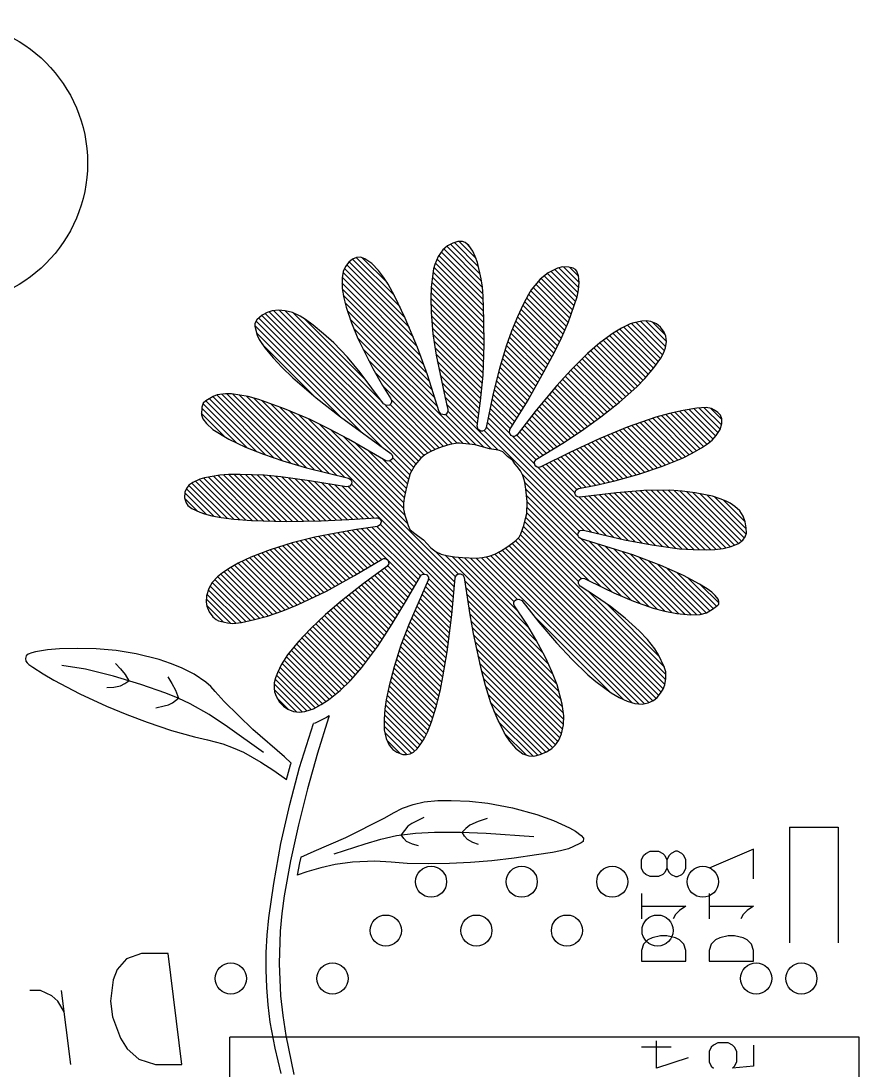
# Model space of a CAD drawing. Extents: x -21 to 324, y -93 to 158.
# Drawn here: x 149.46 to 168.33, y -45.73 to -22.1 of the extents above; entities that cross this region are included whole.
import ezdxf

# ---------------------------------------------------------------- set-up
doc = ezdxf.new("R2010")
doc.units = 0
doc.header["$LTSCALE"] = 10
doc.layers.add('BLACK', color=7, linetype='CONTINUOUS')

msp = doc.modelspace()

# ---------------------------------------------------------------- linework, layer by layer
at = {"layer": 'BLACK', "color": 7, "linetype": 'CONTINUOUS'}
for p, q in [((159.06, -27.164), (158.954, -27.256)), ((159.178, -27.103), (159.06, -27.164)), ((159.799, -27.801), (159.126, -27.128)), ((159.296, -27.07), (159.178, -27.103)), ((159.762, -27.637), (159.216, -27.091)), ((159.401, -27.067), (159.296, -27.07)), ((159.705, -27.453), (159.321, -27.069)), ((159.456, -27.087), (159.401, -27.067)), ((159.542, -27.161), (159.456, -27.087)), ((159.55, -27.171), (159.517, -27.137)), ((159.629, -27.283), (159.542, -27.161)), ((158.853, -27.405), (158.776, -27.582)), ((158.954, -27.256), (158.853, -27.405)), ((159.865, -28.377), (158.869, -27.38)), ((159.859, -28.243), (158.92, -27.304)), ((159.848, -28.105), (158.978, -27.235)), ((159.828, -27.958), (159.046, -27.176)), ((159.688, -27.405), (159.629, -27.283)), ((159.737, -27.541), (159.688, -27.405)), ((156.767, -27.627), (156.715, -27.741)), ((156.84, -27.531), (156.767, -27.627)), ((158.203, -29.006), (156.791, -27.593)), ((156.921, -27.467), (156.84, -27.531)), ((158.104, -28.78), (156.849, -27.524)), ((157.992, -28.54), (156.92, -27.468)), ((157.009, -27.428), (156.921, -27.467)), ((157.864, -28.285), (157.008, -27.429)), ((157.105, -27.423), (157.009, -27.428)), ((157.202, -27.456), (157.105, -27.423)), ((157.708, -28.001), (157.139, -27.432)), ((157.355, -27.566), (157.202, -27.456)), ((157.51, -27.722), (157.355, -27.566)), ((158.776, -27.582), (158.749, -27.686)), ((159.874, -28.64), (158.788, -27.554)), ((159.87, -28.509), (158.826, -27.464)), ((159.821, -27.905), (159.737, -27.541)), ((161.652, -27.641), (161.535, -27.666)), ((161.795, -27.643), (161.652, -27.641)), ((162.028, -27.994), (161.674, -27.64)), ((161.893, -27.666), (161.795, -27.643)), ((162.017, -27.856), (161.807, -27.645)), ((156.715, -27.741), (156.687, -27.883)), ((156.687, -27.883), (156.69, -28.123)), ((158.456, -29.64), (156.688, -27.873)), ((158.377, -29.434), (156.709, -27.766)), ((158.293, -29.223), (156.744, -27.674)), ((157.623, -27.868), (157.51, -27.722)), ((157.726, -28.03), (157.623, -27.868)), ((158.722, -27.854), (158.695, -28.097)), ((159.883, -29.031), (158.72, -27.868)), ((158.749, -27.686), (158.722, -27.854)), ((159.881, -28.902), (158.737, -27.758)), ((159.878, -28.771), (158.758, -27.651)), ((161.326, -27.771), (161.148, -27.919)), ((161.914, -28.516), (161.239, -27.841)), ((161.945, -28.42), (161.31, -27.785)), ((161.535, -27.666), (161.326, -27.771)), ((161.975, -28.323), (161.387, -27.735)), ((162.001, -28.221), (161.472, -27.692)), ((162.019, -28.112), (161.565, -27.658)), ((161.946, -27.698), (161.893, -27.666)), ((161.976, -27.736), (161.946, -27.698)), ((162.015, -27.839), (161.976, -27.736)), ((162.028, -27.993), (162.015, -27.839)), ((158.531, -29.842), (156.684, -27.996)), ((157.866, -28.289), (157.726, -28.03)), ((158.695, -28.097), (158.686, -28.355)), ((159.885, -29.288), (158.695, -28.098)), ((159.885, -29.16), (158.708, -27.983)), ((159.848, -28.099), (159.821, -27.905)), ((159.863, -28.297), (159.848, -28.099)), ((161.148, -27.919), (160.949, -28.159)), ((161.779, -28.89), (160.991, -28.102)), ((161.814, -28.798), (161.048, -28.032)), ((161.848, -28.705), (161.107, -27.964)), ((161.882, -28.611), (161.17, -27.899)), ((162.013, -28.156), (162.028, -27.993)), ((156.69, -28.123), (156.724, -28.335)), ((158.6, -30.039), (156.691, -28.13)), ((158.661, -30.227), (156.714, -28.28)), ((156.724, -28.335), (156.778, -28.543)), ((158.11, -28.791), (157.866, -28.289)), ((159.883, -29.54), (158.686, -28.343)), ((158.686, -28.355), (158.692, -28.657)), ((159.885, -29.415), (158.689, -28.219)), ((159.88, -28.844), (159.863, -28.297)), ((160.882, -28.262), (160.764, -28.484)), ((161.663, -29.157), (160.841, -28.334)), ((160.949, -28.159), (160.882, -28.262)), ((161.703, -29.069), (160.887, -28.253)), ((161.741, -28.98), (160.938, -28.176)), ((161.783, -28.878), (161.978, -28.315)), ((161.978, -28.315), (162.013, -28.156)), ((158.72, -30.414), (156.751, -28.444)), ((156.778, -28.543), (156.897, -28.901)), ((159.881, -29.665), (158.688, -28.473)), ((160.764, -28.484), (160.635, -28.762)), ((161.541, -29.416), (160.715, -28.59)), ((161.582, -29.33), (160.755, -28.503)), ((161.623, -29.244), (160.797, -28.418)), ((154.771, -28.829), (154.721, -28.913)), ((154.888, -28.726), (154.771, -28.829)), ((158.25, -32.234), (154.809, -28.793)), ((158.295, -32.152), (154.877, -28.734)), ((154.997, -28.67), (154.888, -28.726)), ((158.347, -32.077), (154.958, -28.688)), ((155.113, -28.631), (154.997, -28.67)), ((158.403, -32.006), (155.048, -28.651)), ((155.258, -28.616), (155.113, -28.631)), ((158.467, -31.942), (155.151, -28.626)), ((155.409, -28.627), (155.258, -28.616)), ((158.539, -31.887), (155.268, -28.616)), ((158.617, -31.838), (155.406, -28.627)), ((155.569, -28.669), (155.409, -28.627)), ((155.746, -28.75), (155.569, -28.669)), ((157.595, -30.689), (155.582, -28.675)), ((155.863, -28.824), (155.746, -28.75)), ((157.225, -30.191), (155.849, -28.816)), ((156.035, -28.955), (155.863, -28.824)), ((158.78, -30.6), (156.801, -28.622)), ((158.839, -30.787), (156.864, -28.812)), ((158.386, -29.458), (158.11, -28.791)), ((159.877, -29.788), (158.691, -28.602)), ((158.692, -28.657), (158.733, -29.144)), ((159.872, -29.911), (158.696, -28.735)), ((160.635, -28.762), (160.504, -29.091)), ((161.455, -29.585), (160.634, -28.764)), ((161.498, -29.501), (160.674, -28.677)), ((157.138, -31.377), (154.72, -28.959)), ((154.721, -28.913), (154.721, -28.976)), ((154.721, -28.976), (154.775, -29.176)), ((157.589, -31.701), (154.749, -28.861)), ((156.272, -29.147), (156.035, -28.955)), ((156.897, -28.901), (157.043, -29.249)), ((159.554, -31.629), (156.944, -29.019)), ((159.865, -30.031), (158.705, -28.872)), ((159.857, -30.15), (158.718, -29.012)), ((159.885, -29.391), (159.88, -28.844)), ((161.323, -29.835), (160.525, -29.036)), ((161.368, -29.752), (160.56, -28.944)), ((161.412, -29.669), (160.596, -28.853)), ((161.634, -29.222), (161.783, -28.878)), ((162.981, -29.02), (162.793, -29.129)), ((163.759, -29.852), (162.946, -29.039)), ((163.177, -28.925), (162.981, -29.02)), ((163.812, -29.778), (163.03, -28.995)), ((163.862, -29.701), (163.115, -28.954)), ((163.255, -28.897), (163.177, -28.925)), ((163.907, -29.618), (163.204, -28.916)), ((163.438, -28.859), (163.255, -28.897)), ((163.945, -29.529), (163.301, -28.885)), ((163.974, -29.43), (163.408, -28.864)), ((163.54, -28.857), (163.438, -28.859)), ((163.99, -29.32), (163.527, -28.857)), ((163.64, -28.869), (163.54, -28.857)), ((163.769, -28.924), (163.64, -28.869)), ((163.966, -29.168), (163.679, -28.881)), ((163.856, -29), (163.769, -28.924)), ((163.939, -29.111), (163.856, -29)), ((156.654, -31.02), (154.76, -29.127)), ((154.775, -29.176), (154.82, -29.273)), ((154.82, -29.273), (154.946, -29.466)), ((156.503, -29.353), (156.272, -29.147)), ((159.41, -31.613), (157.04, -29.243)), ((157.043, -29.249), (157.38, -29.927)), ((158.733, -29.144), (158.806, -29.628)), ((159.847, -30.268), (158.734, -29.155)), ((159.836, -30.384), (158.754, -29.302)), ((160.504, -29.091), (160.386, -29.424)), ((161.234, -30), (160.457, -29.223)), ((161.278, -29.917), (160.49, -29.129)), ((161.469, -29.559), (161.634, -29.222)), ((162.793, -29.129), (162.493, -29.349)), ((163.467, -30.196), (162.564, -29.293)), ((163.527, -30.129), (162.636, -29.238)), ((163.585, -30.06), (162.71, -29.185)), ((163.644, -29.992), (162.786, -29.134)), ((163.702, -29.923), (162.864, -29.085)), ((163.978, -29.197), (163.939, -29.111)), ((163.991, -29.319), (163.978, -29.197)), ((156.063, -30.557), (154.89, -29.383)), ((154.946, -29.466), (155.132, -29.689)), ((156.809, -29.676), (156.503, -29.353)), ((159.278, -31.608), (157.155, -29.485)), ((158.61, -30.069), (158.386, -29.458)), ((159.824, -30.499), (158.777, -29.452)), ((159.862, -30.076), (159.885, -29.391)), ((160.386, -29.424), (160.236, -29.925)), ((161.098, -30.246), (160.359, -29.507)), ((161.143, -30.164), (160.39, -29.411)), ((161.189, -30.082), (160.423, -29.317)), ((162.493, -29.349), (162.214, -29.594)), ((163.211, -30.45), (162.288, -29.527)), ((163.277, -30.389), (162.355, -29.466)), ((163.342, -30.327), (162.423, -29.407)), ((163.406, -30.262), (162.493, -29.349)), ((163.924, -29.583), (163.968, -29.461)), ((163.968, -29.461), (163.991, -29.319)), ((155.132, -29.689), (155.329, -29.902)), ((157.093, -30.02), (156.809, -29.676)), ((159.169, -31.626), (157.283, -29.74)), ((159.81, -30.613), (158.803, -29.605)), ((158.806, -29.628), (159.007, -30.587)), ((159.796, -30.726), (158.832, -29.762)), ((161.008, -30.41), (160.3, -29.703)), ((161.053, -30.329), (160.329, -29.605)), ((161.231, -30.004), (161.469, -29.559)), ((162.214, -29.594), (161.855, -29.949)), ((162.937, -30.684), (162.026, -29.774)), ((163.006, -30.627), (162.091, -29.711)), ((163.075, -30.568), (162.156, -29.649)), ((163.144, -30.51), (162.221, -29.587)), ((163.71, -29.914), (163.863, -29.699)), ((163.863, -29.699), (163.924, -29.583)), ((155.329, -29.902), (155.576, -30.137)), ((157.38, -29.927), (157.6, -30.311)), ((159.782, -30.839), (158.863, -29.92)), ((160.236, -29.925), (160.088, -30.49)), ((160.869, -30.653), (160.216, -30)), ((160.915, -30.572), (160.243, -29.9)), ((160.962, -30.492), (160.272, -29.802)), ((160.863, -30.663), (161.231, -30.004)), ((161.855, -29.949), (161.515, -30.322)), ((162.726, -30.855), (161.837, -29.967)), ((162.796, -30.798), (161.9, -29.902)), ((162.866, -30.741), (161.963, -29.838)), ((163.507, -30.152), (163.71, -29.914)), ((155.576, -30.137), (156.105, -30.591)), ((157.623, -30.726), (157.093, -30.02)), ((159.069, -31.653), (157.427, -30.011)), ((158.877, -30.904), (158.61, -30.069)), ((159.768, -30.952), (158.896, -30.08)), ((159.753, -31.065), (158.931, -30.242)), ((159.806, -30.653), (159.862, -30.076)), ((160.772, -30.811), (160.161, -30.2)), ((160.82, -30.732), (160.188, -30.1)), ((162.437, -31.076), (161.594, -30.233)), ((162.51, -31.022), (161.654, -30.165)), ((162.582, -30.967), (161.714, -30.099)), ((162.654, -30.911), (161.776, -30.032)), ((163.329, -30.339), (163.507, -30.152)), ((157.6, -30.311), (157.788, -30.614)), ((158.972, -31.683), (157.601, -30.313)), ((159.739, -31.178), (158.966, -30.405)), ((160.675, -30.969), (160.109, -30.403)), ((160.724, -30.89), (160.135, -30.301)), ((161.515, -30.322), (161.036, -30.9)), ((162.214, -31.235), (161.417, -30.437)), ((162.289, -31.182), (161.475, -30.369)), ((162.363, -31.129), (161.534, -30.3)), ((162.935, -30.685), (163.329, -30.339)), ((153.562, -30.712), (153.527, -30.803)), ((153.616, -30.654), (153.562, -30.712)), ((153.781, -30.558), (153.616, -30.654)), ((154.762, -31.801), (153.616, -30.655)), ((154.967, -31.879), (153.694, -30.606)), ((155.161, -31.945), (153.776, -30.561)), ((153.876, -30.52), (153.781, -30.558)), ((155.349, -32.006), (153.866, -30.523)), ((154.058, -30.496), (153.876, -30.52)), ((155.532, -32.062), (153.972, -30.502)), ((154.199, -30.501), (154.058, -30.496)), ((155.711, -32.114), (154.094, -30.497)), ((154.573, -30.56), (154.199, -30.501)), ((155.888, -32.164), (154.23, -30.505)), ((156.059, -32.207), (154.379, -30.527)), ((156.229, -32.25), (154.532, -30.553)), ((154.811, -30.627), (154.573, -30.56)), ((156.399, -32.293), (154.7, -30.593)), ((155.394, -30.839), (154.811, -30.627)), ((156.569, -32.336), (154.888, -30.654)), ((156.105, -30.591), (156.654, -31.02)), ((157.8, -30.69), (157.784, -30.725)), ((157.788, -30.614), (157.802, -30.652)), ((158.877, -31.716), (157.798, -30.637)), ((157.802, -30.652), (157.8, -30.69)), ((160.204, -31.77), (159.003, -30.569)), ((159.007, -30.587), (159.069, -30.851)), ((159.732, -31.229), (159.806, -30.653)), ((160.088, -30.49), (159.93, -31.259)), ((160.53, -31.205), (160.04, -30.716)), ((160.578, -31.126), (160.063, -30.611)), ((160.627, -31.047), (160.085, -30.505)), ((160.468, -31.306), (160.863, -30.663)), ((161.912, -31.441), (161.185, -30.715)), ((161.988, -31.39), (161.242, -30.645)), ((162.064, -31.339), (161.3, -30.575)), ((162.139, -31.287), (161.358, -30.506)), ((162.516, -31.017), (162.935, -30.685)), ((154.046, -31.467), (153.517, -30.938)), ((153.527, -30.803), (153.519, -30.974)), ((154.312, -31.605), (153.525, -30.819)), ((154.544, -31.711), (153.557, -30.724)), ((156.739, -32.378), (155.085, -30.724)), ((159.227, -34.739), (155.287, -30.798)), ((155.965, -31.078), (155.394, -30.839)), ((159.239, -34.623), (155.493, -30.878)), ((157.684, -30.765), (157.623, -30.726)), ((158.699, -31.793), (157.666, -30.76)), ((157.755, -30.752), (157.684, -30.765)), ((157.784, -30.725), (157.755, -30.752)), ((158.786, -31.752), (157.772, -30.739)), ((158.922, -30.96), (158.877, -30.904)), ((159.03, -30.954), (158.994, -30.971)), ((159.056, -30.926), (159.03, -30.954)), ((160.052, -31.745), (159.042, -30.735)), ((159.07, -30.891), (159.056, -30.926)), ((159.069, -30.851), (159.07, -30.891)), ((159.88, -31.701), (159.07, -30.891)), ((160.459, -31.388), (159.997, -30.926)), ((160.482, -31.284), (160.018, -30.821)), ((161.036, -30.9), (160.632, -31.42)), ((161.681, -31.592), (161.015, -30.926)), ((161.758, -31.542), (161.071, -30.855)), ((161.835, -31.492), (161.128, -30.785)), ((164.06, -30.941), (163.754, -31.026)), ((164.366, -30.874), (164.06, -30.941)), ((164.829, -31.686), (164.08, -30.937)), ((164.905, -31.635), (164.184, -30.914)), ((164.977, -31.579), (164.289, -30.891)), ((164.673, -30.82), (164.366, -30.874)), ((165.043, -31.518), (164.394, -30.869)), ((165.104, -31.452), (164.5, -30.848)), ((165.156, -31.377), (164.609, -30.83)), ((164.884, -30.81), (164.673, -30.82)), ((165.204, -31.297), (164.724, -30.817)), ((165.234, -31.2), (164.845, -30.811)), ((165.005, -30.832), (164.884, -30.81)), ((165.24, -31.079), (164.99, -30.829)), ((165.078, -30.868), (165.005, -30.832)), ((165.149, -30.918), (165.078, -30.868)), ((165.211, -30.978), (165.149, -30.918)), ((153.519, -30.974), (153.554, -31.063)), ((153.554, -31.063), (153.637, -31.169)), ((153.637, -31.169), (153.78, -31.299)), ((158.16, -33.417), (155.708, -30.965)), ((158.101, -33.231), (155.934, -31.064)), ((156.402, -31.293), (155.965, -31.078)), ((158.072, -33.075), (156.176, -31.179)), ((156.654, -31.02), (157.783, -31.84)), ((158.994, -30.971), (158.922, -30.96)), ((159.707, -31.655), (159.015, -30.963)), ((162.466, -33.65), (159.954, -31.138)), ((161.019, -32.076), (159.975, -31.032)), ((161.445, -31.738), (160.848, -31.141)), ((161.523, -31.69), (160.904, -31.07)), ((161.602, -31.641), (160.959, -30.998)), ((162.077, -31.33), (162.516, -31.017)), ((163.754, -31.026), (163.108, -31.252)), ((164.157, -32.033), (163.304, -31.179)), ((164.248, -31.995), (163.397, -31.145)), ((164.336, -31.957), (163.492, -31.112)), ((164.423, -31.916), (163.587, -31.08)), ((164.506, -31.872), (163.683, -31.049)), ((164.589, -31.828), (163.78, -31.018)), ((164.67, -31.782), (163.878, -30.99)), ((164.751, -31.735), (163.978, -30.963)), ((165.202, -31.302), (165.241, -31.17)), ((165.239, -31.06), (165.211, -30.978)), ((165.241, -31.17), (165.239, -31.06)), ((153.78, -31.299), (154.136, -31.517)), ((156.83, -31.523), (156.402, -31.293)), ((158.076, -32.951), (156.434, -31.31)), ((159.751, -31.299), (159.732, -31.229)), ((159.812, -31.338), (159.751, -31.299)), ((159.852, -31.338), (159.812, -31.338)), ((159.887, -31.323), (159.852, -31.338)), ((162.133, -33.572), (159.885, -31.324)), ((159.915, -31.296), (159.887, -31.323)), ((159.93, -31.259), (159.915, -31.296)), ((162.299, -33.611), (159.933, -31.244)), ((160.455, -31.376), (160.468, -31.306)), ((160.492, -31.437), (160.455, -31.376)), ((160.632, -31.42), (160.602, -31.445)), ((161.129, -31.931), (160.625, -31.427)), ((161.208, -31.883), (160.681, -31.356)), ((161.287, -31.835), (160.737, -31.285)), ((161.366, -31.786), (160.792, -31.213)), ((161.659, -31.607), (162.077, -31.33)), ((163.108, -31.252), (162.474, -31.514)), ((163.597, -32.236), (162.755, -31.394)), ((163.692, -32.204), (162.845, -31.357)), ((163.787, -32.171), (162.936, -31.32)), ((163.881, -32.138), (163.027, -31.284)), ((163.974, -32.103), (163.118, -31.248)), ((164.066, -32.068), (163.211, -31.213)), ((165.115, -31.439), (165.202, -31.302)), ((154.136, -31.517), (154.512, -31.697)), ((158.09, -32.838), (156.708, -31.456)), ((157.675, -32.008), (156.83, -31.523)), ((158.109, -32.73), (156.996, -31.617)), ((159.112, -31.64), (158.943, -31.693)), ((159.285, -31.607), (159.112, -31.64)), ((159.328, -31.607), (159.285, -31.607)), ((159.684, -31.65), (159.328, -31.607)), ((160.005, -31.736), (159.684, -31.65)), ((160.527, -31.455), (160.492, -31.437)), ((161.051, -31.981), (160.523, -31.453)), ((160.566, -31.457), (160.527, -31.455)), ((160.602, -31.445), (160.566, -31.457)), ((161.064, -31.971), (161.659, -31.607)), ((162.474, -31.514), (161.814, -31.822)), ((163.01, -32.412), (162.224, -31.627)), ((163.11, -32.385), (162.311, -31.587)), ((163.209, -32.356), (162.4, -31.547)), ((163.307, -32.327), (162.488, -31.508)), ((163.404, -32.298), (162.577, -31.47)), ((163.501, -32.267), (162.666, -31.432)), ((164.785, -31.716), (164.919, -31.626)), ((164.919, -31.626), (165.023, -31.539)), ((165.023, -31.539), (165.115, -31.439)), ((154.512, -31.697), (154.918, -31.861)), ((154.918, -31.861), (155.352, -32.007)), ((158.132, -32.626), (157.293, -31.787)), ((157.783, -31.84), (157.81, -31.869)), ((157.81, -31.869), (157.823, -31.905)), ((158.554, -31.876), (158.458, -31.949)), ((158.658, -31.814), (158.554, -31.876)), ((158.798, -31.747), (158.658, -31.814)), ((158.943, -31.693), (158.798, -31.747)), ((160.159, -31.761), (160.005, -31.736)), ((160.234, -31.777), (160.159, -31.761)), ((160.304, -31.807), (160.234, -31.777)), ((160.359, -31.858), (160.304, -31.807)), ((160.411, -31.914), (160.359, -31.858)), ((161.814, -31.822), (161.16, -32.146)), ((162.393, -32.559), (161.708, -31.874)), ((162.499, -32.538), (161.794, -31.832)), ((162.603, -32.515), (161.879, -31.791)), ((162.706, -32.49), (161.965, -31.749)), ((162.808, -32.465), (162.051, -31.708)), ((162.909, -32.439), (162.137, -31.667)), ((164.354, -31.949), (164.572, -31.837)), ((164.572, -31.837), (164.785, -31.716)), ((155.352, -32.007), (155.883, -32.163)), ((158.158, -32.524), (157.596, -31.962)), ((157.746, -32.019), (157.675, -32.008)), ((157.806, -31.98), (157.746, -32.019)), ((158.183, -32.422), (157.77, -32.009)), ((157.822, -31.943), (157.806, -31.98)), ((157.823, -31.905), (157.822, -31.943)), ((158.212, -32.323), (157.823, -31.935)), ((158.33, -32.099), (158.223, -32.292)), ((158.458, -31.949), (158.33, -32.099)), ((160.474, -31.955), (160.411, -31.914)), ((160.532, -31.999), (160.474, -31.955)), ((160.575, -32.078), (160.532, -31.999)), ((160.632, -32.135), (160.575, -32.078)), ((160.704, -32.233), (160.632, -32.135)), ((161.02, -32.028), (161.064, -31.971)), ((161.026, -32.1), (161.02, -32.028)), ((161.05, -32.131), (161.026, -32.1)), ((161.083, -32.151), (161.05, -32.131)), ((162.798, -33.728), (161.198, -32.128)), ((161.929, -32.732), (161.283, -32.085)), ((161.97, -32.645), (161.368, -32.043)), ((162.069, -32.617), (161.453, -32.001)), ((162.177, -32.598), (161.538, -31.959)), ((162.285, -32.579), (161.623, -31.917)), ((163.369, -32.309), (163.903, -32.13)), ((163.903, -32.13), (164.354, -31.949)), ((153.933, -32.333), (153.59, -32.391)), ((154.66, -33.354), (153.681, -32.374)), ((154.793, -33.36), (153.789, -32.355)), ((154.926, -33.365), (153.899, -32.338)), ((154.126, -32.318), (153.933, -32.333)), ((155.057, -33.369), (154.015, -32.326)), ((154.39, -32.313), (154.126, -32.318)), ((155.186, -33.371), (154.133, -32.318)), ((155.315, -33.373), (154.258, -32.316)), ((155.443, -33.373), (154.383, -32.313)), ((154.931, -32.334), (154.39, -32.313)), ((155.57, -33.373), (154.514, -32.317)), ((155.696, -33.372), (154.645, -32.32)), ((155.822, -33.37), (154.778, -32.327)), ((155.946, -33.368), (154.912, -32.333)), ((155.305, -32.371), (154.931, -32.334)), ((156.071, -33.364), (155.052, -32.346)), ((156.194, -33.361), (155.194, -32.36)), ((155.957, -32.46), (155.305, -32.371)), ((155.883, -32.163), (156.83, -32.401)), ((158.223, -32.292), (158.166, -32.491)), ((160.76, -32.341), (160.704, -32.233)), ((162.03, -33.596), (160.749, -32.315)), ((160.802, -32.492), (160.76, -32.341)), ((161.121, -32.156), (161.083, -32.151)), ((162.632, -33.689), (161.097, -32.154)), ((161.16, -32.146), (161.121, -32.156)), ((162.827, -32.46), (163.369, -32.309)), ((153.236, -32.56), (153.184, -32.634)), ((153.956, -33.286), (153.233, -32.564)), ((153.323, -32.495), (153.236, -32.56)), ((154.106, -33.309), (153.305, -32.508)), ((153.487, -32.422), (153.323, -32.495)), ((154.249, -33.325), (153.389, -32.464)), ((154.386, -33.335), (153.477, -32.426)), ((153.59, -32.391), (153.487, -32.422)), ((154.523, -33.344), (153.575, -32.396)), ((156.317, -33.356), (155.336, -32.375)), ((156.439, -33.351), (155.481, -32.393)), ((156.561, -33.345), (155.627, -32.412)), ((156.681, -33.339), (155.776, -32.433)), ((156.802, -33.332), (155.925, -32.455)), ((156.789, -32.597), (155.957, -32.46)), ((156.922, -33.324), (156.077, -32.479)), ((157.041, -33.317), (156.229, -32.505)), ((157.161, -33.309), (156.381, -32.53)), ((157.28, -33.301), (156.534, -32.555)), ((157.4, -33.293), (156.686, -32.58)), ((156.86, -32.582), (156.789, -32.597)), ((159.207, -34.973), (156.829, -32.595)), ((156.83, -32.401), (156.866, -32.419)), ((156.902, -32.523), (156.86, -32.582)), ((156.866, -32.419), (156.891, -32.448)), ((156.891, -32.448), (156.904, -32.484)), ((159.217, -34.856), (156.897, -32.536)), ((156.904, -32.484), (156.902, -32.523)), ((158.166, -32.491), (158.122, -32.668)), ((160.824, -32.648), (160.802, -32.492)), ((162.006, -33.699), (160.803, -32.496)), ((162.01, -32.628), (162.411, -32.556)), ((162.411, -32.556), (162.827, -32.46)), ((153.146, -32.716), (153.142, -32.838)), ((153.142, -32.838), (153.173, -32.955)), ((153.624, -33.209), (153.145, -32.729)), ((153.184, -32.634), (153.146, -32.716)), ((153.796, -33.253), (153.181, -32.639)), ((158.122, -32.668), (158.088, -32.847)), ((163.405, -35.226), (160.824, -32.645)), ((160.853, -32.922), (160.824, -32.648)), ((163.199, -35.147), (160.841, -32.789)), ((161.929, -32.736), (161.949, -32.666)), ((161.941, -32.774), (161.929, -32.736)), ((161.965, -32.803), (161.941, -32.774)), ((161.949, -32.666), (162.01, -32.628)), ((161.999, -32.822), (161.965, -32.803)), ((162.038, -32.826), (161.999, -32.822)), ((162.964, -33.767), (162.023, -32.826)), ((162.866, -32.732), (162.038, -32.826)), ((163.128, -33.803), (162.139, -32.814)), ((163.286, -33.834), (162.253, -32.801)), ((163.442, -33.862), (162.368, -32.788)), ((163.596, -33.89), (162.482, -32.775)), ((163.749, -33.915), (162.596, -32.762)), ((163.9, -33.939), (162.711, -32.749)), ((164.049, -33.96), (162.825, -32.736)), ((163.48, -32.677), (162.866, -32.732)), ((164.194, -33.978), (162.94, -32.724)), ((164.336, -33.993), (163.055, -32.712)), ((164.473, -34.003), (163.171, -32.7)), ((164.606, -34.009), (163.288, -32.69)), ((164.736, -34.011), (163.407, -32.682)), ((164.06, -32.672), (163.48, -32.677)), ((164.865, -34.013), (163.527, -32.675)), ((164.989, -34.01), (163.65, -32.67)), ((165.11, -34.003), (163.775, -32.668)), ((165.223, -33.989), (163.902, -32.668)), ((165.329, -33.968), (164.033, -32.672)), ((164.349, -32.691), (164.06, -32.672)), ((165.431, -33.942), (164.167, -32.678)), ((165.524, -33.908), (164.304, -32.688)), ((164.637, -32.726), (164.349, -32.691)), ((165.613, -33.869), (164.444, -32.701)), ((165.686, -33.816), (164.59, -32.719)), ((165.029, -32.806), (164.637, -32.726)), ((165.747, -33.749), (164.741, -32.743)), ((165.786, -33.661), (164.901, -32.776)), ((165.202, -32.861), (165.029, -32.806)), ((165.79, -33.538), (165.072, -32.819)), ((153.424, -33.136), (153.145, -32.857)), ((153.173, -32.955), (153.21, -33.016)), ((153.21, -33.016), (153.3, -33.081)), ((153.3, -33.081), (153.483, -33.162)), ((158.088, -32.847), (158.074, -32.972)), ((158.074, -32.972), (158.074, -33.097)), ((160.846, -33.197), (160.853, -32.922)), ((162.983, -35.058), (160.853, -32.929)), ((162.752, -34.955), (160.856, -33.059)), ((165.34, -32.918), (165.202, -32.861)), ((165.765, -33.385), (165.268, -32.888)), ((165.425, -32.962), (165.34, -32.918)), ((165.53, -33.034), (165.425, -32.962)), ((165.643, -33.137), (165.53, -33.034)), ((153.483, -33.162), (153.589, -33.199)), ((153.589, -33.199), (153.755, -33.245)), ((153.755, -33.245), (153.962, -33.287)), ((153.962, -33.287), (154.251, -33.325)), ((156.84, -33.33), (157.462, -33.289)), ((157.462, -33.289), (157.502, -33.295)), ((157.502, -33.295), (157.535, -33.314)), ((157.535, -33.314), (157.558, -33.345)), ((158.074, -33.097), (158.102, -33.234)), ((158.102, -33.234), (158.145, -33.368)), ((160.781, -33.463), (160.82, -33.308)), ((160.82, -33.308), (160.846, -33.197)), ((162.254, -34.711), (160.827, -33.284)), ((162.505, -34.835), (160.848, -33.178)), ((165.718, -33.251), (165.643, -33.137)), ((165.764, -33.38), (165.718, -33.251)), ((154.251, -33.325), (154.645, -33.353)), ((154.645, -33.353), (155.431, -33.373)), ((155.431, -33.373), (156.218, -33.36)), ((156.218, -33.36), (156.84, -33.33)), ((157.012, -33.555), (156.543, -33.637)), ((157.483, -33.488), (157.012, -33.555)), ((157.697, -34.227), (157.023, -33.553)), ((158.36, -34.763), (157.135, -33.538)), ((158.407, -34.682), (157.246, -33.522)), ((158.454, -34.602), (157.357, -33.506)), ((158.537, -34.558), (157.469, -33.49)), ((157.545, -33.452), (157.483, -33.488)), ((157.568, -33.383), (157.545, -33.452)), ((159.196, -35.09), (157.551, -33.444)), ((157.558, -33.345), (157.568, -33.383)), ((158.145, -33.368), (158.174, -33.464)), ((158.174, -33.464), (158.216, -33.553)), ((158.216, -33.553), (158.296, -33.626)), ((160.713, -33.656), (160.781, -33.463)), ((162.011, -34.723), (160.774, -33.486)), ((162.072, -34.657), (160.802, -33.386)), ((165.789, -33.516), (165.764, -33.38)), ((165.792, -33.636), (165.789, -33.516)), ((156.075, -33.731), (155.565, -33.859)), ((156.77, -34.701), (155.853, -33.783)), ((156.851, -34.654), (155.956, -33.758)), ((156.932, -34.608), (156.059, -33.734)), ((156.543, -33.637), (156.075, -33.731)), ((157.013, -34.561), (156.163, -33.711)), ((157.093, -34.514), (156.269, -33.69)), ((157.173, -34.467), (156.375, -33.669)), ((157.253, -34.42), (156.482, -33.648)), ((157.333, -34.372), (156.589, -33.629)), ((157.413, -34.325), (156.698, -33.609)), ((157.493, -34.278), (156.806, -33.59)), ((157.573, -34.231), (156.914, -33.572)), ((158.296, -33.626), (158.387, -33.688)), ((158.387, -33.688), (158.523, -33.788)), ((158.523, -33.788), (158.687, -33.966)), ((160.607, -33.798), (160.672, -33.731)), ((163.957, -37.05), (160.656, -33.749)), ((160.672, -33.731), (160.713, -33.656)), ((163.976, -36.942), (160.705, -33.672)), ((163.979, -36.818), (160.743, -33.582)), ((162, -33.675), (162.005, -33.636)), ((162.011, -33.712), (162, -33.675)), ((162.005, -33.636), (162.051, -33.58)), ((162.034, -33.742), (162.011, -33.712)), ((162.069, -33.762), (162.034, -33.742)), ((162.051, -33.58), (162.122, -33.569)), ((163.601, -35.295), (162.068, -33.762)), ((162.847, -34.005), (162.069, -33.762)), ((162.122, -33.569), (163.044, -33.786)), ((163.044, -33.786), (163.663, -33.901)), ((165.712, -33.793), (165.766, -33.722)), ((165.766, -33.722), (165.792, -33.636)), ((155.068, -34.011), (154.631, -34.182)), ((156.108, -35.057), (155.064, -34.013)), ((155.565, -33.859), (155.068, -34.011)), ((156.193, -35.014), (155.16, -33.981)), ((156.277, -34.971), (155.256, -33.95)), ((156.36, -34.927), (155.353, -33.92)), ((156.443, -34.882), (155.452, -33.891)), ((156.526, -34.838), (155.551, -33.863)), ((156.608, -34.792), (155.652, -33.836)), ((156.689, -34.747), (155.752, -33.81)), ((158.687, -33.966), (158.808, -34.059)), ((160.254, -34.045), (160.398, -33.956)), ((163.686, -37.416), (160.292, -34.022)), ((163.758, -37.361), (160.371, -33.974)), ((160.398, -33.956), (160.533, -33.855)), ((163.818, -37.293), (160.447, -33.922)), ((163.872, -37.22), (160.519, -33.867)), ((160.533, -33.855), (160.607, -33.798)), ((163.92, -37.141), (160.591, -33.811)), ((163.783, -35.349), (162.253, -33.819)), ((163.955, -35.393), (162.438, -33.876)), ((164.118, -35.43), (162.623, -33.935)), ((164.27, -35.454), (162.808, -33.993)), ((163.232, -34.129), (162.847, -34.005)), ((163.663, -33.901), (164.286, -33.989)), ((164.286, -33.989), (164.597, -34.009)), ((164.597, -34.009), (164.892, -34.014)), ((164.892, -34.014), (165.084, -34.006)), ((165.084, -34.006), (165.269, -33.981)), ((165.269, -33.981), (165.45, -33.937)), ((165.45, -33.937), (165.612, -33.87)), ((165.612, -33.87), (165.712, -33.793)), ((154.631, -34.182), (154.347, -34.315)), ((155.585, -35.297), (154.52, -34.232)), ((155.674, -35.259), (154.608, -34.193)), ((155.763, -35.22), (154.697, -34.154)), ((155.85, -35.181), (154.787, -34.117)), ((155.937, -35.14), (154.878, -34.081)), ((156.023, -35.099), (154.971, -34.046)), ((156.965, -34.588), (157.589, -34.221)), ((157.589, -34.221), (157.627, -34.209)), ((157.627, -34.209), (157.665, -34.212)), ((157.665, -34.212), (157.7, -34.229)), ((157.7, -34.229), (157.726, -34.259)), ((158.314, -34.844), (157.719, -34.249)), ((157.726, -34.259), (157.737, -34.329)), ((159.3, -34.557), (158.791, -34.049)), ((158.808, -34.059), (158.919, -34.109)), ((158.919, -34.109), (159.036, -34.144)), ((161.22, -36.35), (159.006, -34.136)), ((159.036, -34.144), (159.216, -34.173)), ((161.073, -36.076), (159.164, -34.167)), ((159.216, -34.173), (159.399, -34.187)), ((160.898, -35.774), (159.305, -34.18)), ((159.399, -34.187), (159.706, -34.201)), ((160.655, -35.403), (159.442, -34.19)), ((160.561, -35.182), (159.579, -34.2)), ((159.706, -34.201), (159.853, -34.188)), ((160.63, -35.123), (159.708, -34.201)), ((163.014, -37.38), (159.825, -34.191)), ((159.853, -34.188), (159.998, -34.159)), ((163.214, -37.453), (159.935, -34.174)), ((159.998, -34.159), (160.129, -34.109)), ((163.371, -37.482), (160.034, -34.146)), ((163.495, -37.479), (160.126, -34.11)), ((160.129, -34.109), (160.254, -34.045)), ((163.598, -37.455), (160.211, -34.068)), ((164.411, -35.468), (162.995, -34.052)), ((164.546, -35.476), (163.184, -34.113)), ((163.869, -34.368), (163.232, -34.129)), ((164.67, -35.473), (163.378, -34.181)), ((164.785, -35.46), (163.58, -34.255)), ((154.168, -34.415), (153.997, -34.528)), ((155.121, -35.469), (154.107, -34.455)), ((154.347, -34.315), (154.168, -34.415)), ((155.216, -35.438), (154.184, -34.406)), ((155.31, -35.404), (154.266, -34.36)), ((155.403, -35.369), (154.348, -34.314)), ((155.494, -35.334), (154.433, -34.272)), ((157.698, -34.389), (157.162, -34.776)), ((158.174, -35.086), (157.57, -34.481)), ((158.221, -35.005), (157.644, -34.428)), ((157.737, -34.329), (157.698, -34.389)), ((158.267, -34.925), (157.715, -34.372)), ((164.886, -35.434), (163.788, -34.336)), ((164.374, -34.59), (163.869, -34.368)), ((164.969, -35.389), (164.003, -34.423)), ((153.88, -34.619), (153.761, -34.75)), ((154.725, -35.582), (153.822, -34.679)), ((153.997, -34.528), (153.88, -34.619)), ((154.826, -35.556), (153.885, -34.615)), ((154.926, -35.529), (153.955, -34.558)), ((155.025, -35.5), (154.03, -34.506)), ((156.333, -34.941), (156.965, -34.588)), ((157.986, -35.407), (157.274, -34.695)), ((158.033, -35.327), (157.348, -34.641)), ((158.08, -35.247), (157.422, -34.588)), ((158.127, -35.167), (157.496, -34.535)), ((158.14, -35.146), (158.451, -34.607)), ((158.629, -34.697), (158.197, -35.681)), ((158.451, -34.607), (158.477, -34.577)), ((158.477, -34.577), (158.512, -34.561)), ((158.512, -34.561), (158.55, -34.558)), ((158.55, -34.558), (158.588, -34.571)), ((158.588, -34.571), (158.632, -34.626)), ((158.632, -34.626), (158.629, -34.697)), ((159.185, -35.206), (158.637, -34.658)), ((159.159, -35.479), (159.235, -34.641)), ((159.235, -34.641), (159.247, -34.603)), ((159.247, -34.603), (159.271, -34.573)), ((159.271, -34.573), (159.304, -34.555)), ((159.304, -34.555), (159.344, -34.551)), ((159.344, -34.551), (159.403, -34.577)), ((159.403, -34.577), (159.434, -34.633)), ((159.434, -34.633), (159.568, -35.481)), ((161.341, -36.598), (159.444, -34.702)), ((162.009, -34.731), (162.024, -34.694)), ((162.009, -34.769), (162.009, -34.731)), ((162.024, -34.694), (162.081, -34.654)), ((162.081, -34.654), (162.15, -34.66)), ((162.15, -34.66), (162.59, -34.877)), ((165.045, -35.338), (164.228, -34.522)), ((164.738, -34.784), (164.374, -34.59)), ((165.119, -35.285), (164.474, -34.641)), ((153.684, -34.887), (153.633, -35.05)), ((154.412, -35.651), (153.675, -34.914)), ((153.761, -34.75), (153.684, -34.887)), ((154.517, -35.629), (153.716, -34.828)), ((154.621, -35.606), (153.763, -34.748)), ((155.684, -35.255), (156.333, -34.941)), ((157.162, -34.776), (156.664, -35.166)), ((157.742, -35.799), (156.91, -34.968)), ((157.791, -35.722), (156.982, -34.912)), ((157.841, -35.644), (157.054, -34.857)), ((157.89, -35.565), (157.126, -34.802)), ((157.938, -35.486), (157.2, -34.748)), ((159.151, -35.553), (158.527, -34.929)), ((159.163, -35.438), (158.566, -34.841)), ((159.174, -35.322), (158.604, -34.753)), ((161.44, -36.824), (159.468, -34.853)), ((162.023, -34.804), (162.009, -34.769)), ((162.051, -34.833), (162.023, -34.804)), ((162.394, -35.058), (162.051, -34.833)), ((163.948, -36.659), (162.254, -34.966)), ((162.59, -34.877), (162.809, -34.982)), ((164.91, -34.888), (164.738, -34.784)), ((165.171, -35.21), (164.754, -34.793)), ((165.013, -34.965), (164.91, -34.888)), ((165.09, -35.04), (165.013, -34.965)), ((153.633, -35.05), (153.624, -35.183)), ((153.624, -35.183), (153.642, -35.285)), ((154.173, -35.667), (153.626, -35.12)), ((154.297, -35.664), (153.644, -35.011)), ((156.664, -35.166), (156.312, -35.471)), ((157.541, -36.107), (156.629, -35.196)), ((157.592, -36.031), (156.699, -35.138)), ((157.642, -35.954), (156.769, -35.081)), ((157.692, -35.877), (156.84, -35.024)), ((157.818, -35.68), (158.14, -35.146)), ((159.111, -35.896), (158.41, -35.195)), ((159.125, -35.782), (158.449, -35.106)), ((159.138, -35.668), (158.488, -35.018)), ((161.519, -37.031), (159.492, -35.004)), ((161.576, -37.215), (159.516, -35.155)), ((160.555, -35.2), (160.57, -35.165)), ((160.555, -35.238), (160.555, -35.2)), ((160.57, -35.165), (160.599, -35.137)), ((160.599, -35.137), (160.669, -35.122)), ((160.669, -35.122), (160.732, -35.158)), ((160.732, -35.158), (161.117, -35.64)), ((162.731, -35.293), (162.394, -35.058)), ((162.809, -34.982), (163.25, -35.167)), ((163.25, -35.167), (163.694, -35.325)), ((165.156, -35.124), (165.09, -35.04)), ((165.169, -35.179), (165.156, -35.124)), ((165.169, -35.235), (165.169, -35.179)), ((154.019, -35.64), (153.636, -35.258)), ((153.642, -35.285), (153.693, -35.406)), ((153.693, -35.406), (153.775, -35.521)), ((155.009, -35.505), (155.351, -35.39)), ((155.351, -35.39), (155.684, -35.255)), ((157.331, -36.406), (156.356, -35.432)), ((157.384, -36.333), (156.424, -35.372)), ((157.437, -36.258), (156.491, -35.312)), ((157.489, -36.183), (156.56, -35.254)), ((159.081, -36.12), (158.333, -35.372)), ((159.096, -36.008), (158.371, -35.283)), ((161.621, -37.388), (159.54, -35.307)), ((160.57, -35.275), (160.555, -35.238)), ((160.845, -35.689), (160.57, -35.275)), ((163.838, -36.423), (162.648, -35.232)), ((163.063, -35.556), (162.731, -35.293)), ((163.694, -35.325), (163.959, -35.394)), ((163.959, -35.394), (164.226, -35.449)), ((164.755, -35.467), (164.897, -35.431)), ((164.897, -35.431), (165.026, -35.352)), ((165.026, -35.352), (165.149, -35.263)), ((165.149, -35.263), (165.169, -35.235)), ((153.775, -35.521), (153.85, -35.583)), ((153.85, -35.583), (153.904, -35.609)), ((153.904, -35.609), (154.11, -35.661)), ((154.11, -35.661), (154.226, -35.669)), ((154.226, -35.669), (154.42, -35.65)), ((154.42, -35.65), (154.716, -35.584)), ((154.716, -35.584), (155.009, -35.505)), ((156.312, -35.471), (155.975, -35.792)), ((157.109, -36.693), (156.093, -35.678)), ((157.165, -36.623), (156.158, -35.615)), ((157.222, -36.552), (156.224, -35.554)), ((157.276, -36.479), (156.29, -35.492)), ((157.489, -36.184), (157.818, -35.68)), ((158.197, -35.681), (158.014, -36.159)), ((159.029, -36.45), (158.216, -35.637)), ((159.048, -36.341), (158.255, -35.549)), ((159.065, -36.231), (158.294, -35.46)), ((159.053, -36.312), (159.159, -35.479)), ((161.654, -37.548), (159.565, -35.458)), ((159.568, -35.481), (159.64, -35.901)), ((161.672, -37.693), (159.59, -35.61)), ((162.716, -37.209), (160.994, -35.487)), ((161.117, -35.64), (161.516, -36.111)), ((163.376, -35.84), (163.063, -35.556)), ((164.226, -35.449), (164.531, -35.477)), ((164.531, -35.477), (164.755, -35.467)), ((155.975, -35.792), (155.706, -36.077)), ((156.933, -36.899), (155.901, -35.868)), ((156.993, -36.832), (155.964, -35.803)), ((157.051, -36.763), (156.028, -35.74)), ((158.973, -36.776), (158.106, -35.909)), ((158.991, -36.667), (158.142, -35.818)), ((159.01, -36.558), (158.179, -35.727)), ((161.677, -37.826), (159.615, -35.764)), ((159.64, -35.901), (159.805, -36.657)), ((161.673, -37.948), (159.643, -35.918)), ((161.05, -36.034), (160.845, -35.689)), ((163.562, -36.032), (163.376, -35.84)), ((155.706, -36.077), (155.459, -36.382)), ((156.677, -37.153), (155.657, -36.133)), ((156.744, -37.092), (155.717, -36.065)), ((156.808, -37.029), (155.777, -35.998)), ((156.871, -36.965), (155.838, -35.932)), ((158.934, -36.991), (158.037, -36.095)), ((158.954, -36.884), (158.071, -36.001)), ((161.653, -38.056), (159.674, -36.077)), ((161.273, -36.457), (161.05, -36.034)), ((161.516, -36.111), (161.866, -36.485)), ((163.729, -36.24), (163.562, -36.032)), ((149.62, -36.364), (149.573, -36.403)), ((149.7, -36.33), (149.62, -36.364)), ((149.784, -36.309), (149.7, -36.33)), ((150.053, -36.266), (149.784, -36.309)), ((150.325, -36.246), (150.053, -36.266)), ((150.737, -36.234), (150.325, -36.246)), ((151.148, -36.246), (150.737, -36.234)), ((151.601, -36.284), (151.148, -36.246)), ((152.05, -36.356), (151.601, -36.284)), ((152.568, -36.486), (152.05, -36.356)), ((155.459, -36.382), (155.319, -36.606)), ((156.468, -37.326), (155.487, -36.345)), ((156.54, -37.27), (155.543, -36.273)), ((156.609, -37.212), (155.599, -36.202)), ((157.13, -36.667), (157.489, -36.184)), ((158.014, -36.159), (157.858, -36.647)), ((158.868, -37.307), (157.94, -36.379)), ((158.891, -37.203), (157.971, -36.283)), ((158.913, -37.098), (158.004, -36.188)), ((158.956, -36.871), (159.053, -36.312)), ((161.629, -38.159), (159.708, -36.238)), ((163.816, -36.377), (163.729, -36.24)), ((163.944, -36.646), (163.816, -36.377)), ((149.573, -36.403), (149.557, -36.461)), ((149.557, -36.461), (149.565, -36.52)), ((149.565, -36.52), (149.592, -36.562)), ((149.592, -36.562), (149.632, -36.596)), ((149.632, -36.596), (149.722, -36.654)), ((150.908, -36.703), (150.374, -36.618)), ((151.585, -36.573), (151.697, -36.694)), ((152.821, -36.57), (152.568, -36.486)), ((153.068, -36.669), (152.821, -36.57)), ((155.319, -36.606), (155.233, -36.781)), ((156.243, -37.482), (155.337, -36.576)), ((156.32, -37.432), (155.385, -36.497)), ((156.395, -37.38), (155.435, -36.42)), ((158.817, -37.511), (157.88, -36.573)), ((158.844, -37.41), (157.909, -36.476)), ((161.593, -38.25), (159.744, -36.402)), ((161.549, -38.333), (159.783, -36.568)), ((161.41, -36.753), (161.273, -36.457)), ((161.866, -36.485), (162.218, -36.826)), ((149.722, -36.654), (149.952, -36.81)), ((149.952, -36.81), (150.192, -36.952)), ((151.536, -36.859), (150.908, -36.703)), ((152.155, -37.049), (151.536, -36.859)), ((151.697, -36.694), (151.802, -36.821)), ((151.802, -36.821), (151.886, -36.964)), ((153.353, -36.813), (153.068, -36.669)), ((153.617, -36.991), (153.353, -36.813)), ((155.233, -36.781), (155.188, -36.896)), ((155.991, -37.612), (155.213, -36.834)), ((156.081, -37.575), (155.251, -36.745)), ((156.163, -37.53), (155.293, -36.66)), ((156.887, -36.949), (157.13, -36.667)), ((157.858, -36.647), (157.747, -37.075)), ((158.761, -37.709), (157.824, -36.772)), ((158.79, -37.611), (157.851, -36.672)), ((159.805, -36.657), (159.909, -37.058)), ((161.494, -38.406), (159.825, -36.737)), ((161.528, -37.057), (161.41, -36.753)), ((162.218, -36.826), (162.403, -36.98)), ((163.975, -36.759), (163.944, -36.646)), ((163.981, -36.908), (163.975, -36.759)), ((150.192, -36.952), (150.78, -37.257)), ((151.545, -37.103), (151.694, -37.076)), ((151.694, -37.076), (151.794, -37.027)), ((151.794, -37.027), (151.887, -36.963)), ((152.719, -37.245), (152.155, -37.049)), ((152.761, -36.875), (152.854, -37.023)), ((152.854, -37.023), (152.939, -37.176)), ((153.729, -37.092), (153.617, -36.991)), ((153.831, -37.203), (153.729, -37.092)), ((155.159, -37.01), (155.154, -37.137)), ((155.79, -37.666), (155.157, -37.033)), ((155.188, -36.896), (155.159, -37.01)), ((155.895, -37.643), (155.179, -36.927)), ((156.645, -37.182), (156.887, -36.949)), ((157.747, -37.075), (157.679, -37.392)), ((158.663, -37.993), (157.747, -37.077)), ((158.697, -37.9), (157.772, -36.975)), ((158.73, -37.805), (157.797, -36.873)), ((158.901, -37.161), (158.956, -36.871)), ((161.432, -38.471), (159.869, -36.908)), ((159.909, -37.058), (160.032, -37.454)), ((161.359, -38.525), (159.917, -37.083)), ((161.646, -37.492), (161.528, -37.057)), ((162.403, -36.98), (162.748, -37.232)), ((163.917, -37.148), (163.956, -37.053)), ((163.956, -37.053), (163.981, -36.908)), ((150.78, -37.257), (151.383, -37.532)), ((151.392, -37.115), (151.545, -37.103)), ((152.996, -37.355), (152.719, -37.245)), ((152.939, -37.176), (153.002, -37.358)), ((154.032, -37.43), (153.831, -37.203)), ((155.154, -37.137), (155.168, -37.212)), ((155.661, -37.664), (155.158, -37.161)), ((155.168, -37.212), (155.201, -37.312)), ((155.201, -37.312), (155.28, -37.445)), ((156.381, -37.39), (156.645, -37.182)), ((158.586, -38.17), (157.7, -37.285)), ((158.626, -38.084), (157.723, -37.181)), ((158.813, -37.528), (158.901, -37.161)), ((161.277, -38.571), (159.97, -37.263)), ((162.748, -37.232), (162.925, -37.336)), ((162.925, -37.336), (163.111, -37.421)), ((163.781, -37.339), (163.857, -37.243)), ((163.857, -37.243), (163.917, -37.148)), ((151.383, -37.532), (151.839, -37.719)), ((152.49, -37.571), (152.684, -37.527)), ((152.684, -37.527), (152.78, -37.502)), ((152.78, -37.502), (152.869, -37.463)), ((152.869, -37.463), (153.001, -37.357)), ((153.266, -37.481), (152.996, -37.355)), ((153.696, -37.726), (153.266, -37.481)), ((154.675, -38.057), (154.032, -37.43)), ((155.478, -37.608), (155.219, -37.35)), ((155.28, -37.445), (155.368, -37.536)), ((155.368, -37.536), (155.469, -37.604)), ((156.043, -37.593), (156.216, -37.5)), ((156.216, -37.5), (156.381, -37.39)), ((157.679, -37.392), (157.648, -37.602)), ((158.495, -38.334), (157.663, -37.502)), ((158.543, -38.255), (157.679, -37.391)), ((158.701, -37.888), (158.813, -37.528)), ((161.187, -38.608), (160.032, -37.453)), ((160.032, -37.454), (160.184, -37.838)), ((161.678, -37.756), (161.646, -37.492)), ((163.111, -37.421), (163.283, -37.472)), ((163.283, -37.472), (163.448, -37.486)), ((163.448, -37.486), (163.58, -37.462)), ((163.58, -37.462), (163.7, -37.409)), ((163.7, -37.409), (163.781, -37.339)), ((151.839, -37.719), (152.3, -37.892)), ((154.108, -38.001), (153.696, -37.726)), ((155.469, -37.604), (155.594, -37.652)), ((155.594, -37.652), (155.725, -37.671)), ((155.725, -37.671), (155.845, -37.658)), ((155.845, -37.658), (156.043, -37.593)), ((156.338, -37.791), (156.126, -37.898)), ((156.381, -37.8), (156.132, -38.595)), ((156.396, -37.756), (156.338, -37.791)), ((156.396, -37.756), (156.381, -37.8)), ((157.648, -37.602), (157.632, -37.829)), ((158.389, -38.482), (157.639, -37.733)), ((158.446, -38.412), (157.647, -37.614)), ((161.093, -38.641), (160.106, -37.655)), ((161.672, -37.958), (161.678, -37.756)), ((152.3, -37.892), (152.849, -38.08)), ((154.917, -38.576), (154.108, -38.001)), ((155.729, -38.916), (156.04, -37.928)), ((156.078, -37.915), (156.04, -37.928)), ((156.126, -37.898), (156.078, -37.915)), ((157.632, -37.829), (157.638, -38.065)), ((158.325, -38.546), (157.632, -37.854)), ((158.247, -38.596), (157.635, -37.983)), ((158.61, -38.123), (158.701, -37.888)), ((160.184, -37.838), (160.375, -38.204)), ((160.987, -38.662), (160.202, -37.878)), ((161.63, -38.157), (161.672, -37.958)), ((152.849, -38.08), (153.366, -38.229)), ((153.366, -38.229), (153.656, -38.292)), ((155.388, -38.676), (154.675, -38.057)), ((157.638, -38.065), (157.681, -38.26)), ((158.149, -38.624), (157.65, -38.126)), ((157.681, -38.26), (157.748, -38.413)), ((158.449, -38.408), (158.537, -38.269)), ((158.537, -38.269), (158.61, -38.123)), ((160.837, -38.64), (160.339, -38.142)), ((160.375, -38.204), (160.454, -38.323)), ((161.571, -38.3), (161.63, -38.157)), ((153.656, -38.292), (154.001, -38.386)), ((154.001, -38.386), (154.235, -38.473)), ((154.235, -38.473), (154.464, -38.574)), ((158.004, -38.607), (157.698, -38.301)), ((157.748, -38.413), (157.83, -38.512)), ((157.83, -38.512), (157.923, -38.574)), ((158.297, -38.572), (158.378, -38.495)), ((158.378, -38.495), (158.449, -38.408)), ((160.454, -38.323), (160.592, -38.481)), ((160.592, -38.481), (160.758, -38.61)), ((161.289, -38.566), (161.41, -38.492)), ((161.41, -38.492), (161.497, -38.402)), ((161.497, -38.402), (161.571, -38.3)), ((154.464, -38.574), (154.855, -38.793)), ((155.539, -38.818), (155.388, -38.676)), ((156.132, -38.595), (155.905, -39.397)), ((157.923, -38.574), (158.058, -38.622)), ((158.058, -38.622), (158.137, -38.627)), ((158.137, -38.627), (158.219, -38.607)), ((158.219, -38.607), (158.297, -38.572)), ((160.758, -38.61), (160.893, -38.657)), ((160.893, -38.657), (161.007, -38.662)), ((161.007, -38.662), (161.146, -38.626)), ((161.146, -38.626), (161.289, -38.566)), ((154.855, -38.793), (155.15, -38.986)), ((155.15, -38.986), (155.437, -39.189)), ((155.437, -39.189), (155.528, -38.858)), ((155.511, -39.747), (155.729, -38.916)), ((155.528, -38.858), (155.539, -38.818)), ((155.905, -39.397), (155.702, -40.206)), ((158.288, -39.748), (158.539, -39.687)), ((158.539, -39.687), (158.84, -39.657)), ((158.84, -39.657), (159.143, -39.656)), ((159.143, -39.656), (159.559, -39.672)), ((159.559, -39.672), (159.973, -39.718)), ((155.309, -40.632), (155.511, -39.747)), ((157.847, -39.937), (158.045, -39.836)), ((158.045, -39.836), (158.288, -39.748)), ((159.973, -39.718), (160.527, -39.826)), ((160.527, -39.826), (161.071, -39.977)), ((156.768, -40.494), (157.653, -40.047)), ((157.653, -40.047), (157.847, -39.937)), ((158.346, -40.133), (158.255, -40.181)), ((158.532, -40.044), (158.346, -40.133)), ((159.755, -40.133), (159.564, -40.219)), ((159.956, -40.064), (159.755, -40.133)), ((161.071, -39.977), (161.446, -40.11)), ((161.446, -40.11), (161.807, -40.275)), ((155.702, -40.206), (155.524, -41.019)), ((157.914, -40.446), (158.34, -40.394)), ((158.09, -40.334), (158.017, -40.436)), ((158.171, -40.24), (158.09, -40.334)), ((158.255, -40.181), (158.171, -40.24)), ((158.34, -40.394), (158.77, -40.374)), ((158.77, -40.374), (159.352, -40.373)), ((159.352, -40.373), (159.935, -40.394)), ((159.473, -40.293), (159.388, -40.374)), ((159.446, -40.461), (159.388, -40.374)), ((159.564, -40.219), (159.473, -40.293)), ((159.935, -40.394), (161.008, -40.467)), ((161.807, -40.275), (161.947, -40.352)), ((161.947, -40.352), (162.074, -40.447)), ((166.763, -40.264), (166.763, -42.864)), ((166.763, -40.264), (167.863, -40.264)), ((167.863, -40.264), (167.863, -42.864)), ((155.148, -41.526), (155.309, -40.632)), ((156.062, -40.8), (156.768, -40.494)), ((156.511, -40.858), (157.208, -40.633)), ((157.208, -40.633), (157.558, -40.528)), ((157.558, -40.528), (157.914, -40.446)), ((158.075, -40.512), (158.017, -40.436)), ((158.14, -40.58), (158.075, -40.512)), ((158.27, -40.64), (158.14, -40.58)), ((158.409, -40.683), (158.27, -40.64)), ((159.512, -40.539), (159.446, -40.461)), ((159.631, -40.603), (159.512, -40.539)), ((159.76, -40.652), (159.631, -40.603)), ((162.027, -40.635), (161.784, -40.745)), ((162.075, -40.613), (162.027, -40.635)), ((162.074, -40.447), (162.121, -40.51)), ((162.113, -40.58), (162.075, -40.613)), ((162.121, -40.51), (162.113, -40.58)), ((155.757, -40.938), (156.062, -40.8)), ((161.427, -40.829), (161.063, -40.886)), ((161.607, -40.794), (161.427, -40.829)), ((161.784, -40.745), (161.607, -40.794)), ((163.479, -40.897), (163.527, -40.85)), ((163.527, -40.85), (163.622, -40.802)), ((163.622, -40.802), (163.813, -40.802)), ((163.813, -40.802), (163.908, -40.85)), ((163.908, -40.85), (163.955, -40.897)), ((164.098, -40.85), (164.051, -40.897)), ((164.194, -40.802), (164.098, -40.85)), ((164.241, -40.802), (164.194, -40.802)), ((164.336, -40.85), (164.241, -40.802)), ((164.384, -40.897), (164.336, -40.85)), ((165.956, -40.754), (164.956, -41.183)), ((165.956, -41.421), (165.956, -40.754)), ((155.524, -41.019), (155.381, -41.808)), ((155.73, -41.061), (155.676, -41.34)), ((155.757, -40.938), (155.73, -41.061)), ((156.533, -41.105), (156.209, -41.18)), ((156.925, -41.051), (156.533, -41.105)), ((157.426, -41.027), (156.925, -41.051)), ((157.791, -41.052), (157.426, -41.027)), ((158.155, -41.082), (157.791, -41.052)), ((158.629, -41.09), (158.155, -41.082)), ((159.103, -41.082), (158.629, -41.09)), ((159.582, -41.059), (159.103, -41.082)), ((160.06, -41.019), (159.582, -41.059)), ((160.562, -40.961), (160.06, -41.019)), ((161.063, -40.886), (160.562, -40.961)), ((163.432, -40.993), (163.479, -40.897)), ((163.432, -41.183), (163.432, -40.993)), ((163.955, -40.897), (164.003, -40.993)), ((164.051, -40.897), (164.003, -40.993)), ((164.003, -40.993), (164.003, -41.183)), ((164.432, -40.993), (164.384, -40.897)), ((164.432, -41.183), (164.432, -40.993)), ((155.89, -41.27), (155.676, -41.34)), ((156.209, -41.18), (155.89, -41.27)), ((163.479, -41.278), (163.432, -41.183)), ((163.527, -41.326), (163.479, -41.278)), ((163.622, -41.373), (163.527, -41.326)), ((163.908, -41.326), (163.813, -41.373)), ((163.955, -41.278), (163.908, -41.326)), ((164.003, -41.183), (163.955, -41.278)), ((164.003, -41.183), (164.051, -41.278)), ((164.051, -41.278), (164.098, -41.326)), ((164.098, -41.326), (164.194, -41.373)), ((164.241, -41.373), (164.336, -41.326)), ((164.336, -41.326), (164.384, -41.278)), ((164.384, -41.278), (164.432, -41.183)), ((155.038, -42.302), (155.148, -41.526)), ((163.813, -41.373), (163.622, -41.373)), ((164.194, -41.373), (164.241, -41.373)), ((155.381, -41.808), (155.328, -42.205)), ((163.432, -41.754), (163.432, -42.326)), ((164.956, -41.754), (164.956, -42.326)), ((163.432, -42.04), (164.432, -42.04)), ((164.432, -42.04), (164.289, -42.135)), ((164.956, -42.04), (165.956, -42.04)), ((165.956, -42.04), (165.813, -42.135)), ((155.328, -42.205), (155.291, -42.603)), ((164.194, -42.231), (164.146, -42.326)), ((164.289, -42.135), (164.194, -42.231)), ((165.718, -42.231), (165.67, -42.326)), ((165.813, -42.135), (165.718, -42.231)), ((155, -42.692), (155.038, -42.302)), ((154.979, -43.083), (155, -42.692)), ((155.291, -42.603), (155.269, -43.33)), ((163.67, -42.754), (163.575, -42.802)), ((163.86, -42.707), (163.67, -42.754)), ((164.003, -42.707), (163.86, -42.707)), ((164.194, -42.754), (164.003, -42.707)), ((164.289, -42.802), (164.194, -42.754)), ((165.194, -42.754), (165.099, -42.802)), ((165.384, -42.707), (165.194, -42.754)), ((165.527, -42.707), (165.384, -42.707)), ((165.718, -42.754), (165.527, -42.707)), ((165.813, -42.802), (165.718, -42.754)), ((163.479, -42.897), (163.432, -43.04)), ((163.575, -42.802), (163.479, -42.897)), ((164.384, -42.897), (164.289, -42.802)), ((164.432, -43.04), (164.384, -42.897)), ((165.003, -42.897), (164.956, -43.04)), ((165.099, -42.802), (165.003, -42.897)), ((165.908, -42.897), (165.813, -42.802)), ((165.956, -43.04), (165.908, -42.897)), ((151.829, -43.227), (151.621, -43.465)), ((152.171, -43.108), (151.829, -43.227)), ((152.767, -43.108), (152.171, -43.108)), ((153.079, -45.608), (152.767, -43.108)), ((154.978, -43.477), (154.979, -43.083)), ((163.432, -43.04), (163.432, -43.278)), ((164.432, -43.278), (164.432, -43.04)), ((164.956, -43.04), (164.956, -43.278)), ((165.956, -43.278), (165.956, -43.04)), ((151.621, -43.465), (151.532, -43.703)), ((154.993, -43.871), (154.978, -43.477)), ((155.269, -43.33), (155.304, -44.057)), ((163.432, -43.278), (164.432, -43.278)), ((164.956, -43.278), (165.956, -43.278)), ((151.532, -43.703), (151.472, -44.179)), ((149.895, -43.941), (149.657, -43.941)), ((150.148, -44.06), (149.895, -43.941)), ((150.579, -45.608), (150.371, -43.941)), ((155.024, -44.263), (154.993, -43.871)), ((150.282, -44.179), (150.148, -44.06)), ((150.43, -44.417), (150.282, -44.179)), ((151.472, -44.179), (151.517, -44.536)), ((155.304, -44.057), (155.353, -44.505)), ((155.07, -44.654), (155.024, -44.263)), ((151.517, -44.536), (151.695, -45.013)), ((155.178, -45.235), (155.07, -44.654)), ((155.353, -44.505), (155.42, -44.951)), ((151.695, -45.013), (151.844, -45.251)), ((168.329, -44.989), (154.156, -44.989)), ((154.156, -54.511), (154.156, -44.989)), ((155.42, -44.951), (155.602, -45.835)), ((163.765, -45.691), (163.765, -45.072)), ((165.146, -45.12), (165.051, -45.168)), ((165.384, -45.12), (165.146, -45.12)), ((165.479, -45.168), (165.384, -45.12)), ((168.329, -54.511), (168.329, -44.989)), ((151.844, -45.251), (152.112, -45.489)), ((155.317, -45.809), (155.178, -45.235)), ((164.098, -45.215), (163.432, -45.215)), ((165.003, -45.215), (164.956, -45.311)), ((164.956, -45.311), (164.956, -45.549)), ((165.051, -45.168), (165.003, -45.215)), ((165.527, -45.215), (165.479, -45.168)), ((165.575, -45.311), (165.527, -45.215)), ((165.575, -45.549), (165.575, -45.311)), ((165.956, -45.168), (165.956, -45.644)), ((152.112, -45.489), (152.484, -45.608)), ((164.479, -45.453), (163.765, -45.691)), ((164.956, -45.549), (165.003, -45.644)), ((165.527, -45.644), (165.575, -45.549)), ((152.484, -45.608), (153.079, -45.608)), ((165.003, -45.644), (165.051, -45.691)), ((165.956, -45.644), (165.479, -45.691)), ((165.479, -45.691), (165.527, -45.644))]:
    msp.add_line(p, q, dxfattribs=at)
for centre, radius in [((147.755, -25.3), 3.2), ((158.692, -41.489), 0.35), ((160.732, -41.489), 0.35), ((162.772, -41.489), 0.35), ((164.812, -41.489), 0.35), ((157.672, -42.589), 0.35), ((159.712, -42.589), 0.35), ((161.752, -42.589), 0.35), ((163.792, -42.589), 0.35), ((154.182, -43.669), 0.35), ((156.472, -43.669), 0.35), ((166.012, -43.669), 0.35), ((167.032, -43.669), 0.35)]:
    msp.add_circle(centre, radius, dxfattribs=at)

doc.saveas('drawing.dxf')
